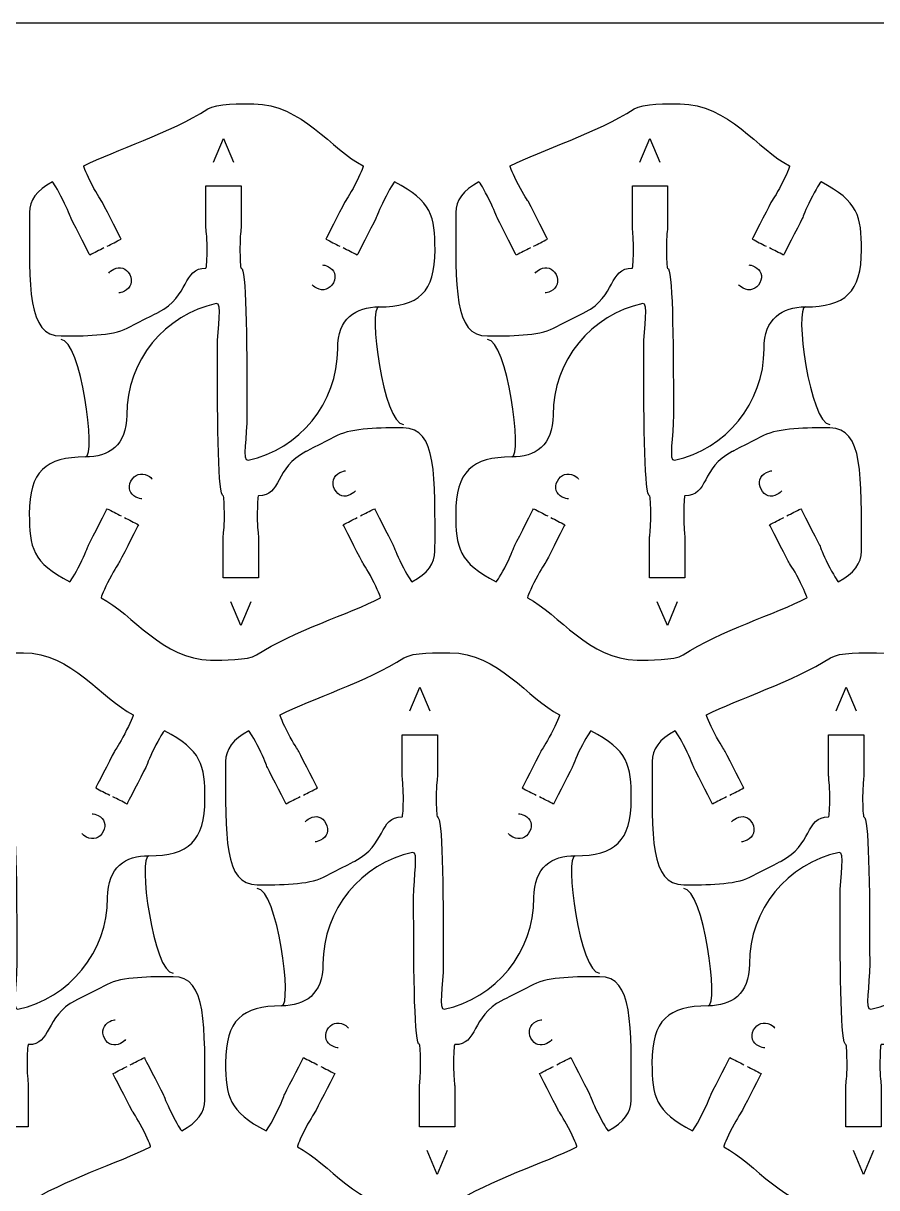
# Model space of a CAD drawing. Extents: x 0 to 300, y 0 to 300.
# Drawn here: x 150.5 to 223.2, y 200.8 to 300.1 of the extents above; entities that cross this region are included whole.
import ezdxf

# ---------------------------------------------------------------- set-up
doc = ezdxf.new("R2010")
doc.units = 0
doc.header["$MEASUREMENT"] = 0
doc.layers.add('DEFAULT', color=7, linetype='CONTINUOUS')

msp = doc.modelspace()

# ---------------------------------------------------------------- linework, layer by layer
at = {"layer": 'DEFAULT', "color": 1}
msp.add_lwpolyline([(294.852, 300.1), (5.151, 300.1)], dxfattribs=at)
at = {"layer": 'DEFAULT', "color": 250}
for points in [[(166.694, 288.27), (167.532, 290.29), (168.385, 288.27)], [(203.037, 288.27), (203.875, 290.29), (204.728, 288.27)], [(169.862, 250.788), (169.024, 248.767), (168.171, 250.788)], [(206.205, 250.788), (205.367, 248.767), (204.513, 250.788)], [(183.422, 241.479), (184.26, 243.5), (185.113, 241.479)], [(219.764, 241.479), (220.602, 243.5), (221.456, 241.479)], [(186.59, 203.996), (185.752, 201.975), (184.899, 203.996)], [(222.932, 203.996), (222.094, 201.975), (221.241, 203.996)]]:
    msp.add_lwpolyline(points, dxfattribs=at)
at = {"layer": 'DEFAULT', "color": 1}
for points, knots in [([(157.618, 281.089), (158.018, 281.293), (158.418, 281.498), (158.818, 281.703), (158.818, 281.703), (157.622, 284.038), (157.223, 284.821), (157.145, 284.976), (156.779, 285.47), (156.338, 286.331), (155.9, 287.195), (155.583, 287.908), (155.632, 287.936), (158.303, 289.302), (163.04, 290.759), (166.194, 292.794), (166.949, 293.284), (169.073, 293.235), (170.114, 293.235), (174.188, 293.235), (176.777, 289.302), (179.448, 287.936), (179.497, 287.908), (179.183, 287.195), (178.739, 286.331), (178.301, 285.47), (177.935, 284.976), (177.857, 284.821), (177.458, 284.038), (176.262, 281.703), (176.262, 281.703), (176.662, 281.498), (177.062, 281.293), (177.462, 281.089)], [0, 0, 0, 0, 3.819372, 3.819372, 3.819372, 4.819372, 4.819372, 4.819372, 5.819372, 5.819372, 5.819372, 6.819372, 6.819372, 6.819372, 7.819372, 7.819372, 7.819372, 8.819372, 8.819372, 8.819372, 9.819372, 9.819372, 9.819372, 10.819372, 10.819372, 10.819372, 11.819372, 11.819372, 11.819372, 12.819372, 12.819372, 12.819372, 16.638743, 16.638743, 16.638743, 16.638743]), ([(193.961, 281.089), (194.36, 281.293), (194.76, 281.498), (195.16, 281.703), (195.16, 281.703), (193.964, 284.038), (193.565, 284.821), (193.488, 284.976), (193.121, 285.47), (192.68, 286.331), (192.242, 287.195), (191.925, 287.908), (191.974, 287.936), (194.645, 289.302), (199.383, 290.759), (202.537, 292.794), (203.291, 293.284), (205.415, 293.235), (206.456, 293.235), (210.53, 293.235), (213.12, 289.302), (215.79, 287.936), (215.84, 287.908), (215.526, 287.195), (215.081, 286.331), (214.644, 285.47), (214.277, 284.976), (214.199, 284.821), (213.801, 284.038), (212.605, 281.703), (212.605, 281.703), (213.005, 281.498), (213.404, 281.293), (213.804, 281.089)], [0, 0, 0, 0, 3.819372, 3.819372, 3.819372, 4.819372, 4.819372, 4.819372, 5.819372, 5.819372, 5.819372, 6.819372, 6.819372, 6.819372, 7.819372, 7.819372, 7.819372, 8.819372, 8.819372, 8.819372, 9.819372, 9.819372, 9.819372, 10.819372, 10.819372, 10.819372, 11.819372, 11.819372, 11.819372, 12.819372, 12.819372, 12.819372, 16.638743, 16.638743, 16.638743, 16.638743]), ([(157.35, 280.951), (156.949, 280.747), (156.548, 280.542), (156.147, 280.337), (156.147, 280.337), (154.951, 282.676), (154.552, 283.452), (154.475, 283.608), (154.284, 284.197), (153.847, 285.058), (153.406, 285.918), (153.011, 286.596), (152.961, 286.571), (151.617, 285.883), (150.993, 284.969), (150.993, 283.964), (150.993, 277.491), (150.806, 273.448), (153.692, 273.448), (155.6, 273.448), (158.027, 273.444), (159.333, 274.104), (162.003, 275.466), (162.003, 275.469), (162.003, 275.469), (164.674, 276.834), (164.014, 279.237), (166.042, 279.237), (166.095, 279.237), (166.141, 280.02), (166.141, 280.987), (166.141, 281.957), (166.042, 282.563), (166.042, 282.74), (166.042, 283.906), (166.042, 285.073), (166.042, 286.239), (167.042, 286.239), (168.042, 286.239), (169.041, 286.239), (169.041, 285.073), (169.041, 283.906), (169.041, 282.74), (169.041, 282.563), (168.942, 281.957), (168.942, 280.987), (168.942, 280.02), (168.985, 279.237), (169.041, 279.237), (169.475, 279.237), (169.542, 273.631), (169.542, 266.699), (169.542, 264.854), (169.101, 262.748), (169.63, 262.847), (174.001, 263.806), (177.271, 267.697), (177.271, 272.354), (177.271, 274.958), (178.809, 275.928), (180.792, 275.928), (184.175, 275.928), (185.569, 277.155), (185.569, 280.778), (185.569, 283.632), (185.294, 284.948), (182.122, 286.571), (182.073, 286.596), (181.678, 285.918), (181.233, 285.058), (180.796, 284.197), (180.605, 283.608), (180.528, 283.456), (180.129, 282.676), (178.933, 280.337), (178.933, 280.337), (178.533, 280.542), (178.133, 280.747), (177.734, 280.951)], [0, 0, 0, 0, 3.828276, 3.828276, 3.828276, 4.828276, 4.828276, 4.828276, 5.828276, 5.828276, 5.828276, 6.828276, 6.828276, 6.828276, 7.828276, 7.828276, 7.828276, 8.828276, 8.828276, 8.828276, 9.828276, 9.828276, 9.828276, 10.828276, 10.828276, 10.828276, 11.828276, 11.828276, 11.828276, 12.828276, 12.828276, 12.828276, 13.828276, 13.828276, 13.828276, 23.748276, 23.748276, 23.748276, 32.248276, 32.248276, 32.248276, 42.168276, 42.168276, 42.168276, 43.168276, 43.168276, 43.168276, 44.168276, 44.168276, 44.168276, 45.168276, 45.168276, 45.168276, 46.168276, 46.168276, 46.168276, 47.168276, 47.168276, 47.168276, 48.168276, 48.168276, 48.168276, 49.168276, 49.168276, 49.168276, 50.168276, 50.168276, 50.168276, 51.168276, 51.168276, 51.168276, 52.168276, 52.168276, 52.168276, 53.168276, 53.168276, 53.168276, 56.987648, 56.987648, 56.987648, 56.987648]), ([(193.692, 280.951), (193.291, 280.747), (192.89, 280.542), (192.489, 280.337), (192.489, 280.337), (191.294, 282.676), (190.895, 283.452), (190.817, 283.608), (190.627, 284.197), (190.189, 285.058), (189.748, 285.918), (189.353, 286.596), (189.304, 286.571), (187.96, 285.883), (187.335, 284.969), (187.335, 283.964), (187.335, 277.491), (187.148, 273.448), (190.034, 273.448), (191.943, 273.448), (194.37, 273.444), (195.675, 274.104), (198.346, 275.466), (198.346, 275.469), (198.346, 275.469), (201.016, 276.834), (200.356, 279.237), (202.385, 279.237), (202.438, 279.237), (202.484, 280.02), (202.484, 280.987), (202.484, 281.957), (202.385, 282.563), (202.385, 282.74), (202.385, 283.906), (202.385, 285.073), (202.385, 286.239), (203.384, 286.239), (204.384, 286.239), (205.383, 286.239), (205.383, 285.073), (205.383, 283.906), (205.383, 282.74), (205.383, 282.563), (205.285, 281.957), (205.285, 280.987), (205.285, 280.02), (205.327, 279.237), (205.383, 279.237), (205.817, 279.237), (205.884, 273.631), (205.884, 266.699), (205.884, 264.854), (205.443, 262.748), (205.973, 262.847), (210.344, 263.806), (213.614, 267.697), (213.614, 272.354), (213.614, 274.958), (215.152, 275.928), (217.134, 275.928), (220.518, 275.928), (221.911, 277.155), (221.911, 280.778), (221.911, 283.632), (221.636, 284.948), (218.464, 286.571), (218.415, 286.596), (218.02, 285.918), (217.575, 285.058), (217.138, 284.197), (216.948, 283.608), (216.87, 283.456), (216.471, 282.676), (215.275, 280.337), (215.275, 280.337), (214.876, 280.542), (214.476, 280.747), (214.076, 280.951)], [0, 0, 0, 0, 3.828276, 3.828276, 3.828276, 4.828276, 4.828276, 4.828276, 5.828276, 5.828276, 5.828276, 6.828276, 6.828276, 6.828276, 7.828276, 7.828276, 7.828276, 8.828276, 8.828276, 8.828276, 9.828276, 9.828276, 9.828276, 10.828276, 10.828276, 10.828276, 11.828276, 11.828276, 11.828276, 12.828276, 12.828276, 12.828276, 13.828276, 13.828276, 13.828276, 23.748276, 23.748276, 23.748276, 32.248276, 32.248276, 32.248276, 42.168276, 42.168276, 42.168276, 43.168276, 43.168276, 43.168276, 44.168276, 44.168276, 44.168276, 45.168276, 45.168276, 45.168276, 46.168276, 46.168276, 46.168276, 47.168276, 47.168276, 47.168276, 48.168276, 48.168276, 48.168276, 49.168276, 49.168276, 49.168276, 50.168276, 50.168276, 50.168276, 51.168276, 51.168276, 51.168276, 52.168276, 52.168276, 52.168276, 53.168276, 53.168276, 53.168276, 56.987648, 56.987648, 56.987648, 56.987648]), ([(179.208, 258.109), (179.609, 258.314), (180.01, 258.518), (180.411, 258.723), (180.411, 258.723), (181.607, 256.38), (182.006, 255.604), (182.083, 255.449), (182.274, 254.863), (182.711, 254.003), (183.152, 253.142), (183.547, 252.461), (183.597, 252.489), (184.941, 253.174), (185.565, 254.087), (185.565, 255.096), (185.565, 261.566), (185.752, 265.613), (182.866, 265.613), (180.954, 265.613), (178.531, 265.616), (177.226, 264.953), (174.559, 263.595), (174.555, 263.588), (174.555, 263.588), (171.884, 262.222), (172.544, 259.823), (170.516, 259.823), (170.463, 259.823), (170.417, 259.04), (170.417, 258.074), (170.417, 257.104), (170.516, 256.497), (170.516, 256.32), (170.516, 255.154), (170.516, 253.987), (170.516, 252.821), (169.516, 252.821), (168.517, 252.821), (167.517, 252.821), (167.517, 253.987), (167.517, 255.154), (167.517, 256.32), (167.517, 256.497), (167.616, 257.104), (167.616, 258.074), (167.616, 259.04), (167.574, 259.823), (167.517, 259.823), (167.083, 259.823), (167.016, 265.429), (167.016, 272.361), (167.016, 274.206), (167.457, 276.312), (166.928, 276.213), (162.557, 275.254), (159.287, 271.363), (159.287, 266.706), (159.287, 264.103), (157.749, 263.129), (155.766, 263.129), (152.383, 263.129), (150.989, 261.901), (150.989, 258.282), (150.989, 255.424), (151.265, 254.112), (154.436, 252.489), (154.485, 252.461), (154.881, 253.142), (155.325, 253.999), (155.763, 254.863), (155.949, 255.449), (156.027, 255.604), (156.426, 256.38), (157.625, 258.723), (157.625, 258.723), (158.026, 258.517), (158.427, 258.311), (158.828, 258.105)], [0, 0, 0, 0, 3.828276, 3.828276, 3.828276, 4.828276, 4.828276, 4.828276, 5.828276, 5.828276, 5.828276, 6.828276, 6.828276, 6.828276, 7.828276, 7.828276, 7.828276, 8.828276, 8.828276, 8.828276, 9.828276, 9.828276, 9.828276, 10.828276, 10.828276, 10.828276, 11.828276, 11.828276, 11.828276, 12.828276, 12.828276, 12.828276, 13.828276, 13.828276, 13.828276, 23.748276, 23.748276, 23.748276, 32.248276, 32.248276, 32.248276, 42.168276, 42.168276, 42.168276, 43.168276, 43.168276, 43.168276, 44.168276, 44.168276, 44.168276, 45.168276, 45.168276, 45.168276, 46.168276, 46.168276, 46.168276, 47.168276, 47.168276, 47.168276, 48.168276, 48.168276, 48.168276, 49.168276, 49.168276, 49.168276, 50.168276, 50.168276, 50.168276, 51.168276, 51.168276, 51.168276, 52.168276, 52.168276, 52.168276, 53.168276, 53.168276, 53.168276, 57.001108, 57.001108, 57.001108, 57.001108]), ([(215.551, 258.109), (215.951, 258.314), (216.352, 258.518), (216.753, 258.723), (216.753, 258.723), (217.949, 256.38), (218.348, 255.604), (218.426, 255.449), (218.616, 254.863), (219.054, 254.003), (219.495, 253.142), (219.89, 252.461), (219.939, 252.489), (221.283, 253.174), (221.908, 254.087), (221.908, 255.096), (221.908, 261.566), (222.095, 265.613), (219.209, 265.613), (217.297, 265.613), (214.873, 265.616), (213.568, 264.953), (210.901, 263.595), (210.897, 263.588), (210.897, 263.588), (208.227, 262.222), (208.887, 259.823), (206.858, 259.823), (206.805, 259.823), (206.759, 259.04), (206.759, 258.074), (206.759, 257.104), (206.858, 256.497), (206.858, 256.32), (206.858, 255.154), (206.858, 253.987), (206.858, 252.821), (205.859, 252.821), (204.859, 252.821), (203.859, 252.821), (203.859, 253.987), (203.859, 255.154), (203.859, 256.32), (203.859, 256.497), (203.958, 257.104), (203.958, 258.074), (203.958, 259.04), (203.916, 259.823), (203.859, 259.823), (203.426, 259.823), (203.359, 265.429), (203.359, 272.361), (203.359, 274.206), (203.799, 276.312), (203.27, 276.213), (198.899, 275.254), (195.629, 271.363), (195.629, 266.706), (195.629, 264.103), (194.091, 263.129), (192.108, 263.129), (188.725, 263.129), (187.332, 261.901), (187.332, 258.282), (187.332, 255.424), (187.607, 254.112), (190.778, 252.489), (190.828, 252.461), (191.223, 253.142), (191.667, 253.999), (192.105, 254.863), (192.292, 255.449), (192.369, 255.604), (192.768, 256.38), (193.968, 258.723), (193.968, 258.723), (194.369, 258.517), (194.77, 258.311), (195.171, 258.105)], [0, 0, 0, 0, 3.828276, 3.828276, 3.828276, 4.828276, 4.828276, 4.828276, 5.828276, 5.828276, 5.828276, 6.828276, 6.828276, 6.828276, 7.828276, 7.828276, 7.828276, 8.828276, 8.828276, 8.828276, 9.828276, 9.828276, 9.828276, 10.828276, 10.828276, 10.828276, 11.828276, 11.828276, 11.828276, 12.828276, 12.828276, 12.828276, 13.828276, 13.828276, 13.828276, 23.748276, 23.748276, 23.748276, 32.248276, 32.248276, 32.248276, 42.168276, 42.168276, 42.168276, 43.168276, 43.168276, 43.168276, 44.168276, 44.168276, 44.168276, 45.168276, 45.168276, 45.168276, 46.168276, 46.168276, 46.168276, 47.168276, 47.168276, 47.168276, 48.168276, 48.168276, 48.168276, 49.168276, 49.168276, 49.168276, 50.168276, 50.168276, 50.168276, 51.168276, 51.168276, 51.168276, 52.168276, 52.168276, 52.168276, 53.168276, 53.168276, 53.168276, 57.001108, 57.001108, 57.001108, 57.001108]), ([(159.096, 257.971), (159.496, 257.766), (159.896, 257.56), (160.296, 257.354), (160.296, 257.354), (159.1, 255.019), (158.701, 254.235), (158.624, 254.08), (158.257, 253.586), (157.819, 252.726), (157.375, 251.861), (157.061, 251.149), (157.107, 251.12), (159.781, 249.755), (162.37, 245.822), (166.445, 245.822), (167.485, 245.822), (169.609, 245.776), (170.364, 246.263), (173.518, 248.298), (178.256, 249.755), (180.926, 251.12), (180.976, 251.149), (180.658, 251.861), (180.221, 252.726), (179.78, 253.586), (179.413, 254.08), (179.335, 254.235), (178.936, 255.019), (177.737, 257.354), (177.737, 257.354), (178.138, 257.56), (178.539, 257.766), (178.94, 257.971)], [0, 0, 0, 0, 3.823938, 3.823938, 3.823938, 4.823938, 4.823938, 4.823938, 5.823938, 5.823938, 5.823938, 6.823938, 6.823938, 6.823938, 7.823938, 7.823938, 7.823938, 8.823938, 8.823938, 8.823938, 9.823938, 9.823938, 9.823938, 10.823938, 10.823938, 10.823938, 11.823938, 11.823938, 11.823938, 12.823938, 12.823938, 12.823938, 16.65677, 16.65677, 16.65677, 16.65677]), ([(195.439, 257.971), (195.838, 257.766), (196.238, 257.56), (196.638, 257.354), (196.638, 257.354), (195.442, 255.019), (195.044, 254.235), (194.966, 254.08), (194.599, 253.586), (194.162, 252.726), (193.717, 251.861), (193.403, 251.149), (193.449, 251.12), (196.123, 249.755), (198.712, 245.822), (202.787, 245.822), (203.828, 245.822), (205.951, 245.776), (206.706, 246.263), (209.86, 248.298), (214.598, 249.755), (217.269, 251.12), (217.318, 251.149), (217, 251.861), (216.563, 252.726), (216.122, 253.586), (215.755, 254.08), (215.678, 254.235), (215.279, 255.019), (214.079, 257.354), (214.079, 257.354), (214.48, 257.56), (214.881, 257.766), (215.282, 257.971)], [0, 0, 0, 0, 3.823938, 3.823938, 3.823938, 4.823938, 4.823938, 4.823938, 5.823938, 5.823938, 5.823938, 6.823938, 6.823938, 6.823938, 7.823938, 7.823938, 7.823938, 8.823938, 8.823938, 8.823938, 9.823938, 9.823938, 9.823938, 10.823938, 10.823938, 10.823938, 11.823938, 11.823938, 11.823938, 12.823938, 12.823938, 12.823938, 16.65677, 16.65677, 16.65677, 16.65677]), ([(138.003, 234.298), (138.403, 234.502), (138.803, 234.707), (139.203, 234.911), (139.203, 234.911), (138.007, 237.247), (137.608, 238.03), (137.531, 238.185), (137.164, 238.679), (136.723, 239.54), (136.285, 240.404), (135.968, 241.117), (136.017, 241.145), (138.688, 242.51), (143.426, 243.967), (146.579, 246.003), (147.334, 246.493), (149.458, 246.444), (150.499, 246.444), (154.573, 246.444), (157.163, 242.51), (159.833, 241.145), (159.883, 241.117), (159.569, 240.404), (159.124, 239.54), (158.687, 238.679), (158.32, 238.185), (158.242, 238.03), (157.844, 237.247), (156.648, 234.911), (156.648, 234.911), (157.047, 234.707), (157.447, 234.502), (157.847, 234.298)], [0, 0, 0, 0, 3.819372, 3.819372, 3.819372, 4.819372, 4.819372, 4.819372, 5.819372, 5.819372, 5.819372, 6.819372, 6.819372, 6.819372, 7.819372, 7.819372, 7.819372, 8.819372, 8.819372, 8.819372, 9.819372, 9.819372, 9.819372, 10.819372, 10.819372, 10.819372, 11.819372, 11.819372, 11.819372, 12.819372, 12.819372, 12.819372, 16.638743, 16.638743, 16.638743, 16.638743]), ([(174.346, 234.298), (174.746, 234.502), (175.145, 234.707), (175.545, 234.911), (175.545, 234.911), (174.349, 237.247), (173.951, 238.03), (173.873, 238.185), (173.506, 238.679), (173.065, 239.54), (172.628, 240.404), (172.31, 241.117), (172.36, 241.145), (175.03, 242.51), (179.768, 243.967), (182.922, 246.003), (183.677, 246.493), (185.8, 246.444), (186.841, 246.444), (190.916, 246.444), (193.505, 242.51), (196.176, 241.145), (196.225, 241.117), (195.911, 240.404), (195.467, 239.54), (195.029, 238.679), (194.662, 238.185), (194.585, 238.03), (194.186, 237.247), (192.99, 234.911), (192.99, 234.911), (193.39, 234.707), (193.79, 234.502), (194.19, 234.298)], [0, 0, 0, 0, 3.819372, 3.819372, 3.819372, 4.819372, 4.819372, 4.819372, 5.819372, 5.819372, 5.819372, 6.819372, 6.819372, 6.819372, 7.819372, 7.819372, 7.819372, 8.819372, 8.819372, 8.819372, 9.819372, 9.819372, 9.819372, 10.819372, 10.819372, 10.819372, 11.819372, 11.819372, 11.819372, 12.819372, 12.819372, 12.819372, 16.638743, 16.638743, 16.638743, 16.638743]), ([(210.688, 234.298), (211.088, 234.502), (211.488, 234.707), (211.888, 234.911), (211.888, 234.911), (210.692, 237.247), (210.293, 238.03), (210.215, 238.185), (209.849, 238.679), (209.408, 239.54), (208.97, 240.404), (208.653, 241.117), (208.702, 241.145), (211.373, 242.51), (216.11, 243.967), (219.264, 246.003), (220.019, 246.493), (222.143, 246.444), (223.184, 246.444), (227.258, 246.444), (229.848, 242.51), (232.518, 241.145), (232.567, 241.117), (232.253, 240.404), (231.809, 239.54), (231.372, 238.679), (231.005, 238.185), (230.927, 238.03), (230.528, 237.247), (229.332, 234.911), (229.332, 234.911), (229.732, 234.707), (230.132, 234.502), (230.532, 234.298)], [0, 0, 0, 0, 3.819372, 3.819372, 3.819372, 4.819372, 4.819372, 4.819372, 5.819372, 5.819372, 5.819372, 6.819372, 6.819372, 6.819372, 7.819372, 7.819372, 7.819372, 8.819372, 8.819372, 8.819372, 9.819372, 9.819372, 9.819372, 10.819372, 10.819372, 10.819372, 11.819372, 11.819372, 11.819372, 12.819372, 12.819372, 12.819372, 16.638743, 16.638743, 16.638743, 16.638743]), ([(137.735, 234.16), (137.334, 233.955), (136.933, 233.751), (136.532, 233.546), (136.532, 233.546), (135.336, 235.885), (134.938, 236.661), (134.86, 236.816), (134.67, 237.406), (134.232, 238.266), (133.791, 239.127), (133.396, 239.804), (133.347, 239.78), (132.003, 239.092), (131.378, 238.178), (131.378, 237.173), (131.378, 230.699), (131.191, 226.656), (134.077, 226.656), (135.985, 226.656), (138.413, 226.653), (139.718, 227.313), (142.388, 228.674), (142.388, 228.678), (142.388, 228.678), (145.059, 230.043), (144.399, 232.446), (146.428, 232.446), (146.481, 232.446), (146.526, 233.229), (146.526, 234.195), (146.526, 235.165), (146.428, 235.772), (146.428, 235.949), (146.428, 237.115), (146.428, 238.282), (146.428, 239.448), (147.427, 239.448), (148.427, 239.448), (149.426, 239.448), (149.426, 238.282), (149.426, 237.115), (149.426, 235.949), (149.426, 235.772), (149.328, 235.165), (149.328, 234.195), (149.328, 233.229), (149.37, 232.446), (149.426, 232.446), (149.86, 232.446), (149.927, 226.84), (149.927, 219.908), (149.927, 218.063), (149.486, 215.957), (150.015, 216.055), (154.386, 217.015), (157.657, 220.906), (157.657, 225.563), (157.657, 228.166), (159.195, 229.136), (161.177, 229.136), (164.56, 229.136), (165.954, 230.364), (165.954, 233.987), (165.954, 236.841), (165.679, 238.157), (162.507, 239.78), (162.458, 239.804), (162.063, 239.127), (161.618, 238.266), (161.181, 237.406), (160.99, 236.816), (160.913, 236.665), (160.514, 235.885), (159.318, 233.546), (159.318, 233.546), (158.918, 233.751), (158.519, 233.955), (158.119, 234.16)], [0, 0, 0, 0, 3.828276, 3.828276, 3.828276, 4.828276, 4.828276, 4.828276, 5.828276, 5.828276, 5.828276, 6.828276, 6.828276, 6.828276, 7.828276, 7.828276, 7.828276, 8.828276, 8.828276, 8.828276, 9.828276, 9.828276, 9.828276, 10.828276, 10.828276, 10.828276, 11.828276, 11.828276, 11.828276, 12.828276, 12.828276, 12.828276, 13.828276, 13.828276, 13.828276, 23.748276, 23.748276, 23.748276, 32.248276, 32.248276, 32.248276, 42.168276, 42.168276, 42.168276, 43.168276, 43.168276, 43.168276, 44.168276, 44.168276, 44.168276, 45.168276, 45.168276, 45.168276, 46.168276, 46.168276, 46.168276, 47.168276, 47.168276, 47.168276, 48.168276, 48.168276, 48.168276, 49.168276, 49.168276, 49.168276, 50.168276, 50.168276, 50.168276, 51.168276, 51.168276, 51.168276, 52.168276, 52.168276, 52.168276, 53.168276, 53.168276, 53.168276, 56.987648, 56.987648, 56.987648, 56.987648]), ([(174.078, 234.16), (173.677, 233.955), (173.276, 233.751), (172.875, 233.546), (172.875, 233.546), (171.679, 235.885), (171.28, 236.661), (171.203, 236.816), (171.012, 237.406), (170.575, 238.266), (170.134, 239.127), (169.738, 239.804), (169.689, 239.78), (168.345, 239.092), (167.721, 238.178), (167.721, 237.173), (167.721, 230.699), (167.534, 226.656), (170.419, 226.656), (172.328, 226.656), (174.755, 226.653), (176.06, 227.313), (178.731, 228.674), (178.731, 228.678), (178.731, 228.678), (181.401, 230.043), (180.742, 232.446), (182.77, 232.446), (182.823, 232.446), (182.869, 233.229), (182.869, 234.195), (182.869, 235.165), (182.77, 235.772), (182.77, 235.949), (182.77, 237.115), (182.77, 238.282), (182.77, 239.448), (183.77, 239.448), (184.769, 239.448), (185.769, 239.448), (185.769, 238.282), (185.769, 237.115), (185.769, 235.949), (185.769, 235.772), (185.67, 235.165), (185.67, 234.195), (185.67, 233.229), (185.712, 232.446), (185.769, 232.446), (186.203, 232.446), (186.27, 226.84), (186.27, 219.908), (186.27, 218.063), (185.829, 215.957), (186.358, 216.055), (190.729, 217.015), (193.999, 220.906), (193.999, 225.563), (193.999, 228.166), (195.537, 229.136), (197.52, 229.136), (200.903, 229.136), (202.296, 230.364), (202.296, 233.987), (202.296, 236.841), (202.021, 238.157), (198.85, 239.78), (198.8, 239.804), (198.405, 239.127), (197.961, 238.266), (197.523, 237.406), (197.333, 236.816), (197.255, 236.665), (196.857, 235.885), (195.661, 233.546), (195.661, 233.546), (195.261, 233.751), (194.861, 233.955), (194.461, 234.16)], [0, 0, 0, 0, 3.828276, 3.828276, 3.828276, 4.828276, 4.828276, 4.828276, 5.828276, 5.828276, 5.828276, 6.828276, 6.828276, 6.828276, 7.828276, 7.828276, 7.828276, 8.828276, 8.828276, 8.828276, 9.828276, 9.828276, 9.828276, 10.828276, 10.828276, 10.828276, 11.828276, 11.828276, 11.828276, 12.828276, 12.828276, 12.828276, 13.828276, 13.828276, 13.828276, 23.748276, 23.748276, 23.748276, 32.248276, 32.248276, 32.248276, 42.168276, 42.168276, 42.168276, 43.168276, 43.168276, 43.168276, 44.168276, 44.168276, 44.168276, 45.168276, 45.168276, 45.168276, 46.168276, 46.168276, 46.168276, 47.168276, 47.168276, 47.168276, 48.168276, 48.168276, 48.168276, 49.168276, 49.168276, 49.168276, 50.168276, 50.168276, 50.168276, 51.168276, 51.168276, 51.168276, 52.168276, 52.168276, 52.168276, 53.168276, 53.168276, 53.168276, 56.987648, 56.987648, 56.987648, 56.987648]), ([(210.42, 234.16), (210.019, 233.955), (209.618, 233.751), (209.217, 233.546), (209.217, 233.546), (208.021, 235.885), (207.623, 236.661), (207.545, 236.816), (207.354, 237.406), (206.917, 238.266), (206.476, 239.127), (206.081, 239.804), (206.032, 239.78), (204.687, 239.092), (204.063, 238.178), (204.063, 237.173), (204.063, 230.699), (203.876, 226.656), (206.762, 226.656), (208.67, 226.656), (211.097, 226.653), (212.403, 227.313), (215.073, 228.674), (215.073, 228.678), (215.073, 228.678), (217.744, 230.043), (217.084, 232.446), (219.113, 232.446), (219.165, 232.446), (219.211, 233.229), (219.211, 234.195), (219.211, 235.165), (219.113, 235.772), (219.113, 235.949), (219.113, 237.115), (219.113, 238.282), (219.113, 239.448), (220.112, 239.448), (221.112, 239.448), (222.111, 239.448), (222.111, 238.282), (222.111, 237.115), (222.111, 235.949), (222.111, 235.772), (222.012, 235.165), (222.012, 234.195), (222.012, 233.229), (222.055, 232.446), (222.111, 232.446), (222.545, 232.446), (222.612, 226.84), (222.612, 219.908), (222.612, 218.063), (222.171, 215.957), (222.7, 216.055), (227.071, 217.015), (230.341, 220.906), (230.341, 225.563), (230.341, 228.166), (231.88, 229.136), (233.862, 229.136), (237.245, 229.136), (238.639, 230.364), (238.639, 233.987), (238.639, 236.841), (238.364, 238.157), (235.192, 239.78), (235.143, 239.804), (234.748, 239.127), (234.303, 238.266), (233.866, 237.406), (233.675, 236.816), (233.598, 236.665), (233.199, 235.885), (232.003, 233.546), (232.003, 233.546), (231.603, 233.751), (231.203, 233.955), (230.804, 234.16)], [0, 0, 0, 0, 3.828276, 3.828276, 3.828276, 4.828276, 4.828276, 4.828276, 5.828276, 5.828276, 5.828276, 6.828276, 6.828276, 6.828276, 7.828276, 7.828276, 7.828276, 8.828276, 8.828276, 8.828276, 9.828276, 9.828276, 9.828276, 10.828276, 10.828276, 10.828276, 11.828276, 11.828276, 11.828276, 12.828276, 12.828276, 12.828276, 13.828276, 13.828276, 13.828276, 23.748276, 23.748276, 23.748276, 32.248276, 32.248276, 32.248276, 42.168276, 42.168276, 42.168276, 43.168276, 43.168276, 43.168276, 44.168276, 44.168276, 44.168276, 45.168276, 45.168276, 45.168276, 46.168276, 46.168276, 46.168276, 47.168276, 47.168276, 47.168276, 48.168276, 48.168276, 48.168276, 49.168276, 49.168276, 49.168276, 50.168276, 50.168276, 50.168276, 51.168276, 51.168276, 51.168276, 52.168276, 52.168276, 52.168276, 53.168276, 53.168276, 53.168276, 56.987648, 56.987648, 56.987648, 56.987648]), ([(159.593, 211.318), (159.994, 211.522), (160.395, 211.727), (160.796, 211.931), (160.796, 211.931), (161.992, 209.589), (162.391, 208.813), (162.468, 208.658), (162.659, 208.072), (163.096, 207.211), (163.537, 206.351), (163.933, 205.67), (163.982, 205.698), (165.326, 206.382), (165.95, 207.296), (165.95, 208.305), (165.95, 214.775), (166.137, 218.821), (163.252, 218.821), (161.34, 218.821), (158.916, 218.825), (157.611, 218.162), (154.944, 216.803), (154.94, 216.796), (154.94, 216.796), (152.27, 215.431), (152.929, 213.032), (150.901, 213.032), (150.848, 213.032), (150.802, 212.249), (150.802, 211.282), (150.802, 210.312), (150.901, 209.705), (150.901, 209.529), (150.901, 208.363), (150.901, 207.196), (150.901, 206.03), (149.901, 206.03), (148.902, 206.03), (147.902, 206.03), (147.902, 207.196), (147.902, 208.363), (147.902, 209.529), (147.902, 209.705), (148.001, 210.312), (148.001, 211.282), (148.001, 212.249), (147.959, 213.032), (147.902, 213.032), (147.468, 213.032), (147.401, 218.638), (147.401, 225.57), (147.401, 227.415), (147.842, 229.521), (147.313, 229.422), (142.942, 228.463), (139.672, 224.572), (139.672, 219.915), (139.672, 217.311), (138.134, 216.338), (136.151, 216.338), (132.768, 216.338), (131.375, 215.11), (131.375, 211.491), (131.375, 208.633), (131.65, 207.321), (134.821, 205.698), (134.871, 205.67), (135.266, 206.351), (135.71, 207.208), (136.148, 208.072), (136.335, 208.658), (136.412, 208.813), (136.811, 209.589), (138.01, 211.931), (138.01, 211.931), (138.411, 211.726), (138.812, 211.52), (139.213, 211.314)], [0, 0, 0, 0, 3.828276, 3.828276, 3.828276, 4.828276, 4.828276, 4.828276, 5.828276, 5.828276, 5.828276, 6.828276, 6.828276, 6.828276, 7.828276, 7.828276, 7.828276, 8.828276, 8.828276, 8.828276, 9.828276, 9.828276, 9.828276, 10.828276, 10.828276, 10.828276, 11.828276, 11.828276, 11.828276, 12.828276, 12.828276, 12.828276, 13.828276, 13.828276, 13.828276, 23.748276, 23.748276, 23.748276, 32.248276, 32.248276, 32.248276, 42.168276, 42.168276, 42.168276, 43.168276, 43.168276, 43.168276, 44.168276, 44.168276, 44.168276, 45.168276, 45.168276, 45.168276, 46.168276, 46.168276, 46.168276, 47.168276, 47.168276, 47.168276, 48.168276, 48.168276, 48.168276, 49.168276, 49.168276, 49.168276, 50.168276, 50.168276, 50.168276, 51.168276, 51.168276, 51.168276, 52.168276, 52.168276, 52.168276, 53.168276, 53.168276, 53.168276, 57.001108, 57.001108, 57.001108, 57.001108]), ([(195.936, 211.318), (196.337, 211.522), (196.738, 211.727), (197.139, 211.931), (197.139, 211.931), (198.335, 209.589), (198.733, 208.813), (198.811, 208.658), (199.001, 208.072), (199.439, 207.211), (199.88, 206.351), (200.275, 205.67), (200.324, 205.698), (201.668, 206.382), (202.293, 207.296), (202.293, 208.305), (202.293, 214.775), (202.48, 218.821), (199.594, 218.821), (197.682, 218.821), (195.258, 218.825), (193.953, 218.162), (191.286, 216.803), (191.283, 216.796), (191.283, 216.796), (188.612, 215.431), (189.272, 213.032), (187.243, 213.032), (187.19, 213.032), (187.145, 212.249), (187.145, 211.282), (187.145, 210.312), (187.243, 209.705), (187.243, 209.529), (187.243, 208.363), (187.243, 207.196), (187.243, 206.03), (186.244, 206.03), (185.244, 206.03), (184.245, 206.03), (184.245, 207.196), (184.245, 208.363), (184.245, 209.529), (184.245, 209.705), (184.343, 210.312), (184.343, 211.282), (184.343, 212.249), (184.301, 213.032), (184.245, 213.032), (183.811, 213.032), (183.744, 218.638), (183.744, 225.57), (183.744, 227.415), (184.185, 229.521), (183.656, 229.422), (179.285, 228.463), (176.014, 224.572), (176.014, 219.915), (176.014, 217.311), (174.476, 216.338), (172.494, 216.338), (169.111, 216.338), (167.717, 215.11), (167.717, 211.491), (167.717, 208.633), (167.992, 207.321), (171.164, 205.698), (171.213, 205.67), (171.608, 206.351), (172.053, 207.208), (172.49, 208.072), (172.677, 208.658), (172.755, 208.813), (173.153, 209.589), (174.353, 211.931), (174.353, 211.931), (174.754, 211.726), (175.155, 211.52), (175.556, 211.314)], [0, 0, 0, 0, 3.828276, 3.828276, 3.828276, 4.828276, 4.828276, 4.828276, 5.828276, 5.828276, 5.828276, 6.828276, 6.828276, 6.828276, 7.828276, 7.828276, 7.828276, 8.828276, 8.828276, 8.828276, 9.828276, 9.828276, 9.828276, 10.828276, 10.828276, 10.828276, 11.828276, 11.828276, 11.828276, 12.828276, 12.828276, 12.828276, 13.828276, 13.828276, 13.828276, 23.748276, 23.748276, 23.748276, 32.248276, 32.248276, 32.248276, 42.168276, 42.168276, 42.168276, 43.168276, 43.168276, 43.168276, 44.168276, 44.168276, 44.168276, 45.168276, 45.168276, 45.168276, 46.168276, 46.168276, 46.168276, 47.168276, 47.168276, 47.168276, 48.168276, 48.168276, 48.168276, 49.168276, 49.168276, 49.168276, 50.168276, 50.168276, 50.168276, 51.168276, 51.168276, 51.168276, 52.168276, 52.168276, 52.168276, 53.168276, 53.168276, 53.168276, 57.001108, 57.001108, 57.001108, 57.001108]), ([(232.278, 211.318), (232.679, 211.522), (233.08, 211.727), (233.481, 211.931), (233.481, 211.931), (234.677, 209.589), (235.076, 208.813), (235.153, 208.658), (235.344, 208.072), (235.781, 207.211), (236.222, 206.351), (236.617, 205.67), (236.667, 205.698), (238.011, 206.382), (238.635, 207.296), (238.635, 208.305), (238.635, 214.775), (238.822, 218.821), (235.936, 218.821), (234.024, 218.821), (231.601, 218.825), (230.296, 218.162), (227.629, 216.803), (227.625, 216.796), (227.625, 216.796), (224.955, 215.431), (225.614, 213.032), (223.586, 213.032), (223.533, 213.032), (223.487, 212.249), (223.487, 211.282), (223.487, 210.312), (223.586, 209.705), (223.586, 209.529), (223.586, 208.363), (223.586, 207.196), (223.586, 206.03), (222.586, 206.03), (221.587, 206.03), (220.587, 206.03), (220.587, 207.196), (220.587, 208.363), (220.587, 209.529), (220.587, 209.705), (220.686, 210.312), (220.686, 211.282), (220.686, 212.249), (220.644, 213.032), (220.587, 213.032), (220.153, 213.032), (220.086, 218.638), (220.086, 225.57), (220.086, 227.415), (220.527, 229.521), (219.998, 229.422), (215.627, 228.463), (212.357, 224.572), (212.357, 219.915), (212.357, 217.311), (210.819, 216.338), (208.836, 216.338), (205.453, 216.338), (204.059, 215.11), (204.059, 211.491), (204.059, 208.633), (204.335, 207.321), (207.506, 205.698), (207.556, 205.67), (207.951, 206.351), (208.395, 207.208), (208.833, 208.072), (209.02, 208.658), (209.097, 208.813), (209.496, 209.589), (210.695, 211.931), (210.695, 211.931), (211.096, 211.726), (211.497, 211.52), (211.898, 211.314)], [0, 0, 0, 0, 3.828276, 3.828276, 3.828276, 4.828276, 4.828276, 4.828276, 5.828276, 5.828276, 5.828276, 6.828276, 6.828276, 6.828276, 7.828276, 7.828276, 7.828276, 8.828276, 8.828276, 8.828276, 9.828276, 9.828276, 9.828276, 10.828276, 10.828276, 10.828276, 11.828276, 11.828276, 11.828276, 12.828276, 12.828276, 12.828276, 13.828276, 13.828276, 13.828276, 23.748276, 23.748276, 23.748276, 32.248276, 32.248276, 32.248276, 42.168276, 42.168276, 42.168276, 43.168276, 43.168276, 43.168276, 44.168276, 44.168276, 44.168276, 45.168276, 45.168276, 45.168276, 46.168276, 46.168276, 46.168276, 47.168276, 47.168276, 47.168276, 48.168276, 48.168276, 48.168276, 49.168276, 49.168276, 49.168276, 50.168276, 50.168276, 50.168276, 51.168276, 51.168276, 51.168276, 52.168276, 52.168276, 52.168276, 53.168276, 53.168276, 53.168276, 57.001108, 57.001108, 57.001108, 57.001108]), ([(139.481, 211.18), (139.881, 210.974), (140.281, 210.769), (140.681, 210.563), (140.681, 210.563), (139.485, 208.227), (139.086, 207.444), (139.009, 207.289), (138.642, 206.795), (138.204, 205.934), (137.76, 205.07), (137.446, 204.357), (137.492, 204.329), (140.166, 202.964), (142.755, 199.03), (146.83, 199.03), (147.871, 199.03), (149.994, 198.985), (150.749, 199.471), (153.903, 201.507), (158.641, 202.964), (161.311, 204.329), (161.361, 204.357), (161.043, 205.07), (160.606, 205.934), (160.165, 206.795), (159.798, 207.289), (159.72, 207.444), (159.322, 208.227), (158.122, 210.563), (158.122, 210.563), (158.523, 210.769), (158.924, 210.974), (159.325, 211.18)], [0, 0, 0, 0, 3.823938, 3.823938, 3.823938, 4.823938, 4.823938, 4.823938, 5.823938, 5.823938, 5.823938, 6.823938, 6.823938, 6.823938, 7.823938, 7.823938, 7.823938, 8.823938, 8.823938, 8.823938, 9.823938, 9.823938, 9.823938, 10.823938, 10.823938, 10.823938, 11.823938, 11.823938, 11.823938, 12.823938, 12.823938, 12.823938, 16.65677, 16.65677, 16.65677, 16.65677]), ([(175.824, 211.18), (176.224, 210.974), (176.624, 210.769), (177.023, 210.563), (177.023, 210.563), (175.827, 208.227), (175.429, 207.444), (175.351, 207.289), (174.984, 206.795), (174.547, 205.934), (174.102, 205.07), (173.788, 204.357), (173.834, 204.329), (176.508, 202.964), (179.098, 199.03), (183.172, 199.03), (184.213, 199.03), (186.337, 198.985), (187.092, 199.471), (190.245, 201.507), (194.983, 202.964), (197.654, 204.329), (197.703, 204.357), (197.386, 205.07), (196.948, 205.934), (196.507, 206.795), (196.14, 207.289), (196.063, 207.444), (195.664, 208.227), (194.465, 210.563), (194.465, 210.563), (194.866, 210.769), (195.267, 210.974), (195.668, 211.18)], [0, 0, 0, 0, 3.823938, 3.823938, 3.823938, 4.823938, 4.823938, 4.823938, 5.823938, 5.823938, 5.823938, 6.823938, 6.823938, 6.823938, 7.823938, 7.823938, 7.823938, 8.823938, 8.823938, 8.823938, 9.823938, 9.823938, 9.823938, 10.823938, 10.823938, 10.823938, 11.823938, 11.823938, 11.823938, 12.823938, 12.823938, 12.823938, 16.65677, 16.65677, 16.65677, 16.65677]), ([(212.166, 211.18), (212.566, 210.974), (212.966, 210.769), (213.366, 210.563), (213.366, 210.563), (212.17, 208.227), (211.771, 207.444), (211.694, 207.289), (211.327, 206.795), (210.889, 205.934), (210.445, 205.07), (210.131, 204.357), (210.177, 204.329), (212.851, 202.964), (215.44, 199.03), (219.515, 199.03), (220.555, 199.03), (222.679, 198.985), (223.434, 199.471), (226.588, 201.507), (231.326, 202.964), (233.996, 204.329), (234.046, 204.357), (233.728, 205.07), (233.291, 205.934), (232.85, 206.795), (232.483, 207.289), (232.405, 207.444), (232.007, 208.227), (230.807, 210.563), (230.807, 210.563), (231.208, 210.769), (231.609, 210.974), (232.01, 211.18)], [0, 0, 0, 0, 3.823938, 3.823938, 3.823938, 4.823938, 4.823938, 4.823938, 5.823938, 5.823938, 5.823938, 6.823938, 6.823938, 6.823938, 7.823938, 7.823938, 7.823938, 8.823938, 8.823938, 8.823938, 9.823938, 9.823938, 9.823938, 10.823938, 10.823938, 10.823938, 11.823938, 11.823938, 11.823938, 12.823938, 12.823938, 12.823938, 16.65677, 16.65677, 16.65677, 16.65677])]:
    msp.add_open_spline(points, degree=3, knots=knots, dxfattribs=at)
at = {"layer": 'DEFAULT', "color": 250}
for points in [[(157.76, 278.807), (157.823, 278.893), (157.972, 279.023), (158.191, 279.135), (158.698, 279.395), (159.244, 279.271), (159.546, 278.681), (159.834, 278.118), (159.648, 277.541), (159.091, 277.255), (158.867, 277.14), (158.701, 277.116), (158.623, 277.116)], [(175.963, 279.504), (176.071, 279.503), (176.263, 279.459), (176.482, 279.346), (176.989, 279.087), (177.206, 278.571), (176.904, 277.981), (176.616, 277.418), (176.038, 277.232), (175.481, 277.518), (175.257, 277.633), (175.14, 277.753), (175.095, 277.817)], [(194.102, 278.807), (194.166, 278.893), (194.315, 279.023), (194.533, 279.135), (195.04, 279.395), (195.586, 279.271), (195.888, 278.681), (196.177, 278.118), (195.991, 277.541), (195.433, 277.255), (195.209, 277.14), (195.043, 277.116), (194.965, 277.116)], [(212.306, 279.504), (212.413, 279.503), (212.606, 279.459), (212.824, 279.346), (213.331, 279.087), (213.549, 278.571), (213.247, 277.981), (212.958, 277.418), (212.381, 277.232), (211.823, 277.518), (211.599, 277.633), (211.482, 277.753), (211.437, 277.817)], [(160.593, 259.553), (160.486, 259.554), (160.293, 259.599), (160.075, 259.711), (159.568, 259.971), (159.35, 260.487), (159.652, 261.076), (159.941, 261.639), (160.518, 261.825), (161.076, 261.54), (161.3, 261.425), (161.417, 261.304), (161.462, 261.241)], [(178.797, 260.251), (178.733, 260.164), (178.584, 260.034), (178.366, 259.922), (177.859, 259.662), (177.313, 259.787), (177.011, 260.376), (176.722, 260.939), (176.908, 261.517), (177.466, 261.802), (177.69, 261.917), (177.856, 261.942), (177.934, 261.941)], [(196.936, 259.553), (196.828, 259.554), (196.636, 259.599), (196.417, 259.711), (195.91, 259.971), (195.693, 260.487), (195.995, 261.076), (196.283, 261.639), (196.861, 261.825), (197.418, 261.54), (197.642, 261.425), (197.759, 261.304), (197.804, 261.241)], [(215.139, 260.251), (215.076, 260.164), (214.927, 260.034), (214.708, 259.922), (214.201, 259.662), (213.655, 259.787), (213.353, 260.376), (213.064, 260.939), (213.251, 261.517), (213.808, 261.802), (214.032, 261.917), (214.198, 261.942), (214.276, 261.941)], [(156.349, 232.713), (156.456, 232.712), (156.648, 232.667), (156.867, 232.555), (157.374, 232.295), (157.591, 231.779), (157.289, 231.19), (157.001, 230.627), (156.424, 230.441), (155.866, 230.727), (155.642, 230.842), (155.525, 230.962), (155.48, 231.025)], [(174.488, 232.015), (174.551, 232.102), (174.7, 232.232), (174.919, 232.344), (175.426, 232.604), (175.971, 232.479), (176.273, 231.89), (176.562, 231.327), (176.376, 230.75), (175.818, 230.464), (175.594, 230.349), (175.428, 230.324), (175.35, 230.325)], [(192.691, 232.713), (192.798, 232.712), (192.991, 232.667), (193.209, 232.555), (193.716, 232.295), (193.934, 231.779), (193.632, 231.19), (193.343, 230.627), (192.766, 230.441), (192.208, 230.727), (191.984, 230.842), (191.868, 230.962), (191.822, 231.025)], [(210.83, 232.015), (210.893, 232.102), (211.042, 232.232), (211.261, 232.344), (211.768, 232.604), (212.314, 232.479), (212.616, 231.89), (212.904, 231.327), (212.718, 230.75), (212.161, 230.464), (211.937, 230.349), (211.771, 230.324), (211.693, 230.325)], [(159.182, 213.46), (159.118, 213.373), (158.97, 213.243), (158.751, 213.131), (158.244, 212.871), (157.698, 212.996), (157.396, 213.585), (157.107, 214.148), (157.293, 214.725), (157.851, 215.011), (158.075, 215.126), (158.241, 215.15), (158.319, 215.15)], [(177.321, 212.762), (177.214, 212.763), (177.021, 212.808), (176.802, 212.92), (176.295, 213.18), (176.078, 213.696), (176.38, 214.285), (176.669, 214.848), (177.246, 215.034), (177.803, 214.748), (178.028, 214.633), (178.144, 214.513), (178.189, 214.45)], [(195.524, 213.46), (195.461, 213.373), (195.312, 213.243), (195.093, 213.131), (194.586, 212.871), (194.041, 212.996), (193.738, 213.585), (193.45, 214.148), (193.636, 214.725), (194.193, 215.011), (194.418, 215.126), (194.583, 215.15), (194.661, 215.15)], [(213.663, 212.762), (213.556, 212.763), (213.363, 212.808), (213.145, 212.92), (212.638, 213.18), (212.42, 213.696), (212.722, 214.285), (213.011, 214.848), (213.588, 215.034), (214.146, 214.748), (214.37, 214.633), (214.487, 214.513), (214.532, 214.45)]]:
    msp.add_open_spline(points, degree=3, knots=[0, 0, 0, 0, 1, 1, 1, 2, 2, 2, 3, 3, 3, 4, 4, 4, 4], dxfattribs=at)
at = {"layer": 'DEFAULT', "color": 1}
for points in [[(180.792, 275.929), (179.817, 275.929), (181.186, 265.911), (182.867, 265.911)], [(217.134, 275.929), (216.159, 275.929), (217.529, 265.911), (219.21, 265.911)], [(155.766, 263.128), (156.741, 263.128), (155.371, 273.147), (153.69, 273.147)], [(192.108, 263.128), (193.083, 263.128), (191.714, 273.147), (190.033, 273.147)], [(161.177, 229.138), (160.202, 229.138), (161.572, 219.12), (163.253, 219.12)], [(197.52, 229.138), (196.544, 229.138), (197.914, 219.12), (199.595, 219.12)], [(172.493, 216.337), (173.469, 216.337), (172.099, 226.355), (170.418, 226.355)], [(208.836, 216.337), (209.811, 216.337), (208.441, 226.355), (206.76, 226.355)]]:
    msp.add_open_spline(points, degree=3, dxfattribs=at)

doc.saveas('drawing.dxf')
